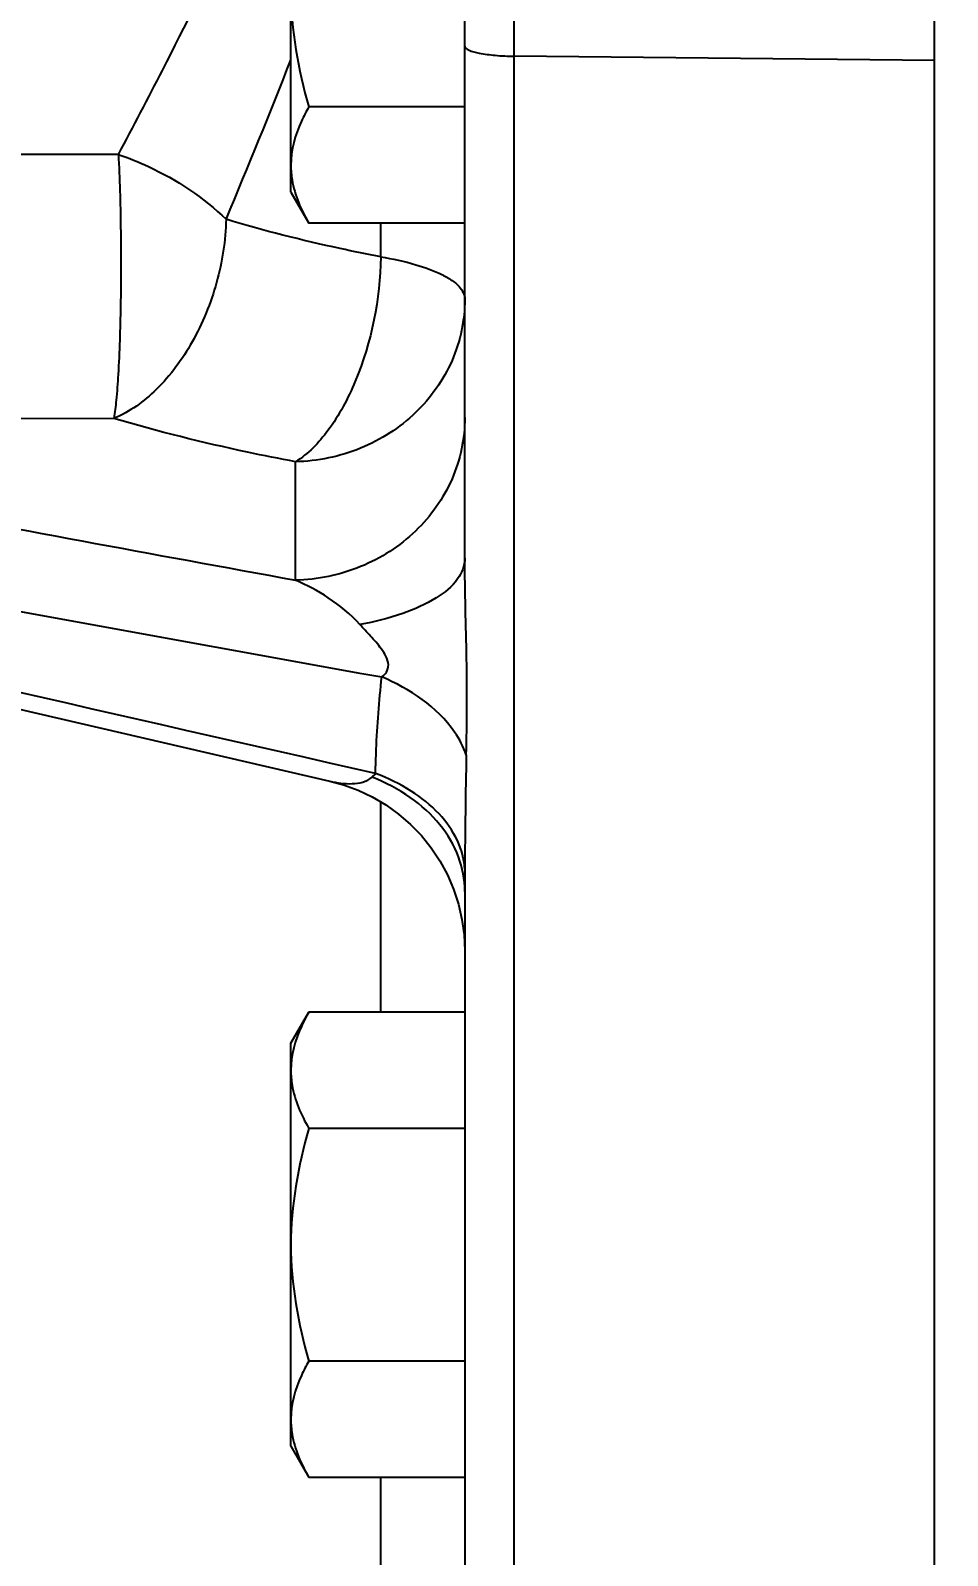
# Model space of a CAD drawing. Header units: millimetres. Extents: x 0 to 10500, y 0 to 7425.
# Drawn here: x 1920.2 to 1972.9, y 2029.4 to 2117.1 of the extents above; entities that cross this region are included whole.
import ezdxf

# ---------------------------------------------------------------- set-up
doc = ezdxf.new("R2010")
doc.units = ezdxf.units.MM
doc.header["$LTSCALE"] = 577.5
doc.layers.get('0').update_dxf_attribs({"linetype": 'CONTINUOUS'})
doc.layers.add('02___PRT_ALL_AXES', color=7, linetype='CONTINUOUS')
doc.styles.add('TEXTSTYLE_2', font='txt', dxfattribs={"width": 0.8})
doc.dimstyles.new('DIMSTYLE_1', dxfattribs={"dimtxt": 75, "dimasz": 3.5, "dimexe": 1.5, "dimexo": 1.5, "dimgap": 18.75, "dimtad": 1, "dimdec": 1, "dimtxsty": 'TEXTSTYLE_2', "dimblk": '_FILLED', "dimblk1": '_FILLED', "dimblk2": '_FILLED', "dimcen": 0.09, "dimadec": 1, "dimazin": 2, "dimtp": 0.1, "dimtm": 0.1, "dimtfac": 1, "dimtdec": 1, "dimtofl": 0, "dimtmove": 0, "dimatfit": 3, "dimldrblk": '_FILLED', "dimfxl": 1, "dimtolj": 1, "dimarcsym": 0})

# ---------------------------------------------------------------- blocks, each defined once
blk = doc.blocks.new('_FILLED')
at = {"color": 0, "linetype": 'ByBlock'}
blk.add_solid([(0, 0), (-1, 0.214), (-1, -0.214)], dxfattribs=at)
blk = doc.blocks.new('*D7')
at = {"color": 2, "linetype": 'Continuous', "transparency": 16777216}
for p, q in [((766.713, 2608.729), (681.846, 2608.729)), ((683.346, 2608.729), (683.346, 2129.729)), ((976.556, 2608.729), (818.98, 2608.729)), ((683.346, 1650.729), (683.346, 2129.729)), ((2711.144, 1650.729), (681.846, 1650.729))]:
    blk.add_line(p, q, dxfattribs=at)
at = {"color": 2, "linetype": 'Continuous', "transparency": 16777216, "xscale": 3.5, "yscale": 3.5, "zscale": 3.5}
for p, rotation in [((683.346, 2608.729), 90), ((683.346, 1650.729), 270)]:
    blk.add_blockref('_FILLED', p, dxfattribs=dict(at, rotation=rotation))
at = {"color": 2, "linetype": 'Continuous', "transparency": 16777216, "insert": (589.596, 2129.729), "char_height": 75, "width": 180, "attachment_point": 2, "rotation": 90, "line_spacing_factor": 0.9, "style": 'TEXTSTYLE_2'}
blk.add_mtext('958', dxfattribs=at)
blk = doc.blocks.new('*D8')
at = {"color": 2, "linetype": 'Continuous', "transparency": 16777216}
for p, q in [((2711.144, 2533.729), (889.89, 2533.729)), ((891.39, 2533.729), (891.39, 2129.729)), ((891.39, 1725.729), (891.39, 2129.729)), ((2711.144, 1725.729), (889.89, 1725.729))]:
    blk.add_line(p, q, dxfattribs=at)
at = {"color": 2, "linetype": 'Continuous', "transparency": 16777216, "xscale": 3.5, "yscale": 3.5, "zscale": 3.5}
for p, rotation in [((891.39, 2533.729), 90), ((891.39, 1725.729), 270)]:
    blk.add_blockref('_FILLED', p, dxfattribs=dict(at, rotation=rotation))
at = {"color": 2, "linetype": 'Continuous', "transparency": 16777216, "insert": (797.64, 2129.729), "char_height": 75, "width": 180, "attachment_point": 2, "rotation": 90, "line_spacing_factor": 0.9, "style": 'TEXTSTYLE_2'}
blk.add_mtext('808', dxfattribs=at)
blk = doc.blocks.new('*D9')
at = {"color": 2, "linetype": 'Continuous', "transparency": 16777216}
for p, q in [((747.821, 2633.729), (501.663, 2633.729)), ((503.163, 2633.729), (503.163, 2129.729)), ((503.163, 1625.729), (503.163, 2129.729)), ((2586.144, 1625.729), (501.663, 1625.729))]:
    blk.add_line(p, q, dxfattribs=at)
at = {"color": 2, "linetype": 'Continuous', "transparency": 16777216, "xscale": 3.5, "yscale": 3.5, "zscale": 3.5}
for p, rotation in [((503.163, 2633.729), 90), ((503.163, 1625.729), 270)]:
    blk.add_blockref('_FILLED', p, dxfattribs=dict(at, rotation=rotation))
at = {"color": 2, "linetype": 'Continuous', "transparency": 16777216, "insert": (409.413, 2129.729), "char_height": 75, "width": 240, "attachment_point": 2, "rotation": 90, "line_spacing_factor": 0.9, "style": 'TEXTSTYLE_2'}
blk.add_mtext('1008', dxfattribs=at)

msp = doc.modelspace()

# ---------------------------------------------------------------- linework, layer by layer
at = {"color": 7, "linetype": 'Continuous'}
for p, q in [((1972.144, 1908.334), (1972.144, 2421.124)), ((1947.987, 1909.6), (1947.987, 2419.858)), ((1945.144, 2086.746), (1945.144, 2243.13)), ((1972.144, 2115.362), (1947.987, 2115.606)), ((1925.23, 2109.961), (1886.602, 2109.982)), ((1940.314, 2104.075), (1940.314, 2106)), ((1924.968, 2094.78), (1886.34, 2094.675)), ((1935.405, 2085.483), (1935.405, 2092.291)), ((1908.911, 2080.515), (1937.384, 2073.931)), ((1937.384, 2073.931), (1938.163, 2073.718)), ((1938.163, 2073.718), (1939.01, 2073.407)), ((1939.01, 2073.407), (1939.826, 2073.021)), ((1939.826, 2073.021), (1940.604, 2072.562)), ((1940.314, 2060.649), (1940.314, 2072.733)), ((1940.604, 2072.562), (1941.337, 2072.036)), ((1941.337, 2072.036), (1942.02, 2071.445)), ((1942.02, 2071.445), (1942.647, 2070.796)), ((1942.647, 2070.796), (1943.212, 2070.092)), ((1943.212, 2070.092), (1943.712, 2069.34)), ((1943.712, 2069.34), (1944.142, 2068.547)), ((1944.142, 2068.547), (1944.499, 2067.717)), ((1944.499, 2067.717), (1944.779, 2066.859)), ((1945.144, 2067.588), (1945.144, 1912.596)), ((1944.779, 2066.859), (1944.981, 2065.98)), ((1944.981, 2065.98), (1945.103, 2065.085)), ((1945.103, 2065.085), (1945.144, 2064.185)), ((1940.314, 1976.501), (1940.314, 2033.899))]:
    msp.add_line(p, q, dxfattribs=at)
for centre, radius, start, end in [((1543.025, 2269.303), 421.239, 337.22394, 338.57138), ((3025.377, 8038.901), 6052.374, 259.152434, 259.6250003), ((2313.186, 2067.483), 368.042, 178.76075, 179.78466), ((2272.946, 2067.455), 327.802, 179.75336, 179.97687)]:
    msp.add_arc(centre, radius, start, end, dxfattribs=at)
for points, knots in [([(1925.23, 2109.961), (1926.087, 2111.565), (1929.617, 2118.306), (1932.905, 2125.181), (1935.15, 2130.52)], [0, 0, 0, 0, 0.238928, 1, 1, 1, 1]), ([(1945.144, 2116.183), (1945.144, 2116.082), (1945.485, 2115.884), (1946.044, 2115.761), (1946.95, 2115.635), (1947.62, 2115.61), (1947.987, 2115.606)], [0, 0, 0, 0, 0.10185, 0.316524, 0.629403, 1, 1, 1, 1]), ([(1925.23, 2109.961), (1925.3, 2108.565), (1925.379, 2105.658), (1925.374, 2101.439), (1925.275, 2098.123), (1925.122, 2095.97), (1925.028, 2095.127), (1924.968, 2094.78)], [0, 0, 0, 0, 0.275882, 0.573837, 0.832807, 0.930517, 1, 1, 1, 1]), ([(1925.23, 2109.961), (1925.815, 2109.759), (1928.055, 2108.848), (1930.129, 2107.485), (1931.418, 2106.229)], [0, 0, 0, 0, 0.255716, 1, 1, 1, 1]), ([(1931.418, 2106.229), (1931.392, 2105.005), (1931.004, 2102.55), (1929.64, 2099.188), (1927.643, 2096.447), (1925.877, 2095.156), (1924.968, 2094.78)], [0, 0, 0, 0, 0.267221, 0.536099, 0.78519, 1, 1, 1, 1]), ([(1940.314, 2104.075), (1939.531, 2104.225), (1936.541, 2104.832), (1933.578, 2105.579), (1931.418, 2106.229)], [0, 0, 0, 0, 0.260959, 1, 1, 1, 1]), ([(1940.314, 2104.075), (1940.275, 2101.643), (1939.567, 2098.082), (1937.518, 2094.199), (1936.144, 2092.738), (1935.405, 2092.291)], [0, 0, 0, 0, 0.555615, 0.802733, 1, 1, 1, 1]), ([(1940.314, 2104.075), (1940.989, 2103.959), (1942.195, 2103.697), (1943.568, 2103.216), (1944.389, 2102.744), (1944.898, 2102.335), (1945.144, 2101.907), (1945.144, 2101.642)], [0, 0, 0, 0, 0.36253, 0.65199, 0.766148, 0.860116, 1, 1, 1, 1]), ([(1945.144, 2101.642), (1945.144, 2100.442), (1944.628, 2097.993), (1942.45, 2094.917), (1939.221, 2092.845), (1936.68, 2092.322), (1935.405, 2092.291)], [0, 0, 0, 0, 0.242367, 0.489217, 0.74235, 1, 1, 1, 1]), ([(1853.164, 2096.153), (1867.591, 2093.318), (1896.65, 2087.846), (1925.741, 2082.555), (1940.371, 2079.919)], [0, 0, 0, 0, 0.497245, 1, 1, 1, 1]), ([(1935.405, 2092.291), (1934.488, 2092.464), (1930.98, 2093.167), (1927.503, 2094.03), (1924.968, 2094.78)], [0, 0, 0, 0, 0.261038, 1, 1, 1, 1]), ([(1945.144, 2094.834), (1945.144, 2093.634), (1944.628, 2091.185), (1942.45, 2088.109), (1939.221, 2086.036), (1936.68, 2085.514), (1935.405, 2085.483)], [0, 0, 0, 0, 0.242367, 0.489217, 0.74235, 1, 1, 1, 1]), ([(1940.009, 2074.369), (1925.459, 2077.673), (1896.49, 2084.29), (1867.552, 2091.043), (1853.164, 2094.492)], [0, 0, 0, 0, 0.502095, 1, 1, 1, 1]), ([(1945.144, 2086.746), (1945.144, 2086.326), (1944.743, 2085.365), (1943.399, 2084.312), (1941.467, 2083.456), (1939.948, 2083.085), (1939.114, 2082.936)], [0, 0, 0, 0, 0.166718, 0.383218, 0.663863, 1, 1, 1, 1]), ([(1945.23, 2075.443), (1945.271, 2077.282), (1945.283, 2081.051), (1945.144, 2084.817), (1945.144, 2086.746)], [0, 0, 0, 0, 0.488125, 1, 1, 1, 1]), ([(1939.114, 2082.936), (1938.582, 2083.524), (1937.397, 2084.485), (1936.063, 2085.202), (1935.405, 2085.483)], [0, 0, 0, 0, 0.525766, 1, 1, 1, 1]), ([(1940.371, 2079.919), (1940.471, 2079.995), (1940.675, 2080.188), (1940.8, 2080.647), (1940.623, 2081.121), (1940.263, 2081.671), (1939.739, 2082.263), (1939.315, 2082.713), (1939.114, 2082.936)], [0, 0, 0, 0, 0.102516, 0.221965, 0.36106, 0.497953, 0.756517, 1, 1, 1, 1]), ([(1940.009, 2074.369), (1940.018, 2074.83), (1940.075, 2076.684), (1940.214, 2078.535), (1940.371, 2079.919)], [0, 0, 0, 0, 0.248734, 1, 1, 1, 1]), ([(1945.23, 2075.443), (1945.068, 2075.907), (1944.002, 2077.91), (1941.982, 2079.239), (1940.371, 2079.919)], [0, 0, 0, 0, 0.219416, 1, 1, 1, 1]), ([(1945.147, 2068.866), (1945.11, 2069.433), (1944.788, 2070.61), (1943.68, 2072.163), (1942.043, 2073.467), (1940.723, 2074.102), (1940.009, 2074.369)], [0, 0, 0, 0, 0.215141, 0.449588, 0.711267, 1, 1, 1, 1]), ([(1937.384, 2073.931), (1937.802, 2073.834), (1938.615, 2073.709), (1939.508, 2073.893), (1939.811, 2074.158)], [0, 0, 0, 0, 0.515723, 1, 1, 1, 1]), ([(1945.144, 2067.588), (1945.144, 2068.262), (1944.88, 2069.66), (1943.755, 2071.542), (1942.018, 2073.108), (1940.584, 2073.855), (1939.811, 2074.158)], [0, 0, 0, 0, 0.226002, 0.464184, 0.721892, 1, 1, 1, 1])]:
    msp.add_open_spline(points, degree=3, knots=knots, dxfattribs=at)
msp.add_open_spline([(1939.811, 2074.158), (1939.883, 2074.222), (1939.951, 2074.292), (1940.009, 2074.369)], degree=3, dxfattribs=at)
at = {"layer": '02___PRT_ALL_AXES', "color": 7, "linetype": 'Continuous'}
for p, q in [((1935.144, 2107.792), (1935.144, 2130.958)), ((1945.144, 2112.688), (1936.178, 2112.688)), ((1935.144, 2107.792), (1936.178, 2106)), ((1945.144, 2106), (1936.178, 2106)), ((1935.144, 2058.857), (1936.178, 2060.649)), ((1945.144, 2060.649), (1936.178, 2060.649)), ((1935.144, 2035.691), (1935.144, 2058.857)), ((1945.144, 2053.961), (1936.178, 2053.961)), ((1945.144, 2040.586), (1936.178, 2040.586)), ((1935.144, 2035.691), (1936.178, 2033.899)), ((1945.144, 2033.899), (1936.178, 2033.899))]:
    msp.add_line(p, q, dxfattribs=at)
for points in [[(1935.144, 2119.375), (1935.144, 2117.119), (1935.552, 2114.855), (1936.178, 2112.688)], [(1936.178, 2053.961), (1935.552, 2051.794), (1935.144, 2049.529), (1935.144, 2047.274)], [(1935.144, 2047.274), (1935.144, 2045.018), (1935.552, 2042.753), (1936.178, 2040.586)]]:
    msp.add_open_spline(points, degree=3, dxfattribs=at)
for points, knots in [([(1936.178, 2112.688), (1936.024, 2112.42), (1935.476, 2111.386), (1935.144, 2110.209), (1935.144, 2109.344)], [0, 0, 0, 0, 0.263017, 1, 1, 1, 1]), ([(1935.144, 2109.344), (1935.144, 2109.06), (1935.245, 2107.883), (1935.732, 2106.772), (1936.178, 2106)], [0, 0, 0, 0, 0.241275, 1, 1, 1, 1]), ([(1936.178, 2060.649), (1936.024, 2060.381), (1935.476, 2059.347), (1935.144, 2058.17), (1935.144, 2057.305)], [0, 0, 0, 0, 0.263017, 1, 1, 1, 1]), ([(1935.144, 2057.305), (1935.144, 2057.021), (1935.245, 2055.844), (1935.732, 2054.733), (1936.178, 2053.961)], [0, 0, 0, 0, 0.241275, 1, 1, 1, 1]), ([(1936.178, 2040.586), (1936.024, 2040.319), (1935.476, 2039.285), (1935.144, 2038.107), (1935.144, 2037.242)], [0, 0, 0, 0, 0.263017, 1, 1, 1, 1]), ([(1935.144, 2037.242), (1935.144, 2036.959), (1935.245, 2035.782), (1935.732, 2034.671), (1936.178, 2033.899)], [0, 0, 0, 0, 0.241275, 1, 1, 1, 1])]:
    msp.add_open_spline(points, degree=3, knots=knots, dxfattribs=at)

# ---------------------------------------------------------------- dimensions: what is measured, and where the dimension line sits
at = {"color": 2, "linetype": 'Continuous'}
for base, p1, p2, angle, text, picture, middle in [((503.163, 1625.729), (749.321, 2633.729), (2587.644, 1625.729), 270, '1008', '*D9', (503.163, 2131.604)), ((683.346, 2608.729), (2712.644, 1650.729), (978.056, 2608.729), 90, '958', '*D7', (683.346, 2131.604)), ((891.39, 1725.729), (2712.644, 2533.729), (2712.644, 1725.729), 270, '808', '*D8', (891.39, 2129.729))]:
    dim = msp.add_linear_dim(base=base, p1=p1, p2=p2, angle=angle, text=text, dimstyle='DIMSTYLE_1', dxfattribs=at)
    dim.commit()
    dim.dimension.update_dxf_attribs({"geometry": picture, "text_midpoint": middle, "dimtype": 160})

doc.saveas('drawing.dxf')
